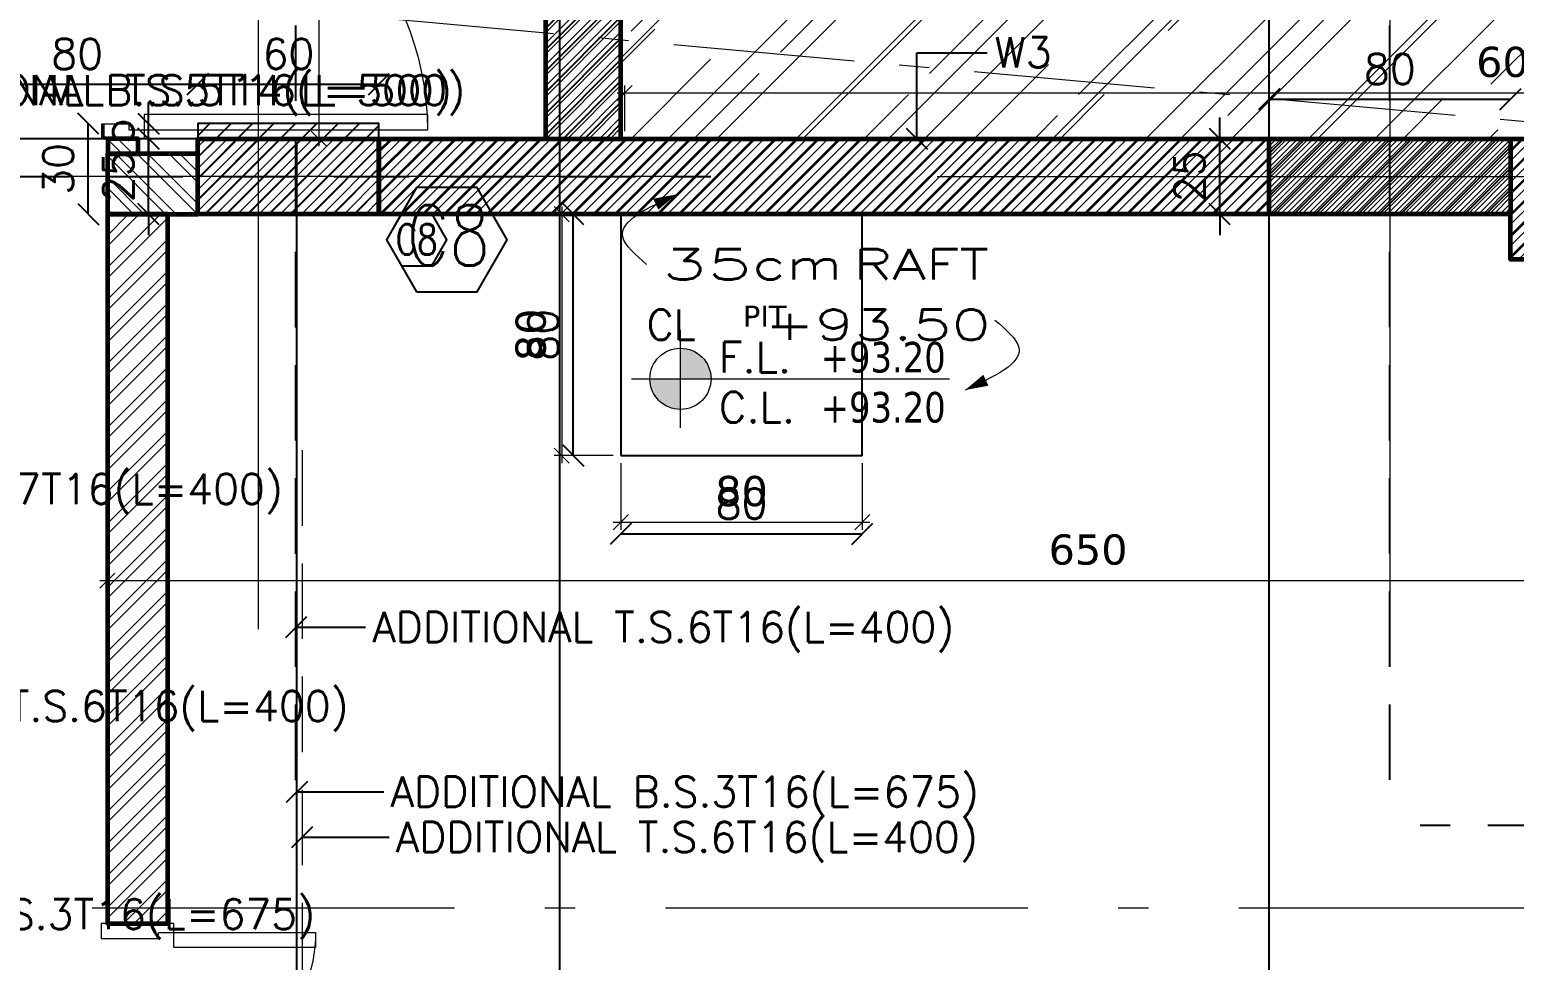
# Model space of a CAD drawing. Header units: inches. Extents: x -48 to 777, y -156 to 510.
# Drawn here: x 598.419 to 603.339, y 251.336 to 254.42 of the extents above; entities that cross this region are included whole.
import ezdxf
from ezdxf.enums import TextEntityAlignment as Align

# ---------------------------------------------------------------- set-up
doc = ezdxf.new("R2010")
doc.units = ezdxf.units.IN
doc.header["$MEASUREMENT"] = 0
doc.set_wipeout_variables(frame=1)
for name, pattern in [('ACAD_ISO10W100', [18, 12, -3, 0, -3]), ('HIDDEN', [0.375, 0.25, -0.125]), ('NUHA', [1.45, 0.75, -0.25, 0.2, -0.25])]:
    doc.linetypes.add(name, pattern=pattern)
doc.layers.get('Defpoints').update_dxf_attribs({"lineweight": 5})
for name, color, linetype, lineweight in [('A-AXIS ST', 251, 'ACAD_ISO10W100', 5), ('A-DIM', 9, 'Continuous', 5), ('A-DOORS', 38, 'Continuous', 20), ('A-HIDDEN', 254, 'HIDDEN', 5), ('A-LIMIT LOT', 235, 'ACAD_ISO10W100', 20), ('A-PILLARS', 1, 'Continuous', 60), ('A-SIGNS1', 20, 'Continuous', 15), ('A-SIGNS2', 30, 'Continuous', 15), ('A-TEXT', 50, 'Continuous', 15), ('A-WALLS', 7, 'Continuous', 60), ('H-GLASS', 111, 'Continuous', 5), ('H-PILLARS', 61, 'Continuous', 5), ('H-WALLS', 51, 'Continuous', 5), ('str-col-dimension', 6, 'Continuous', 50), ('str-raft-bottom', 1, 'Continuous', 5), ('str-raft-top', 1, 'Continuous', 5)]:
    doc.layers.add(name, color=color, linetype=linetype, lineweight=lineweight)
doc.layers.add('HH-DARK GREY', color=7, linetype='Continuous', lineweight=5, true_color=0x404040)
for name, color, linetype in [('Str-Axes', 8, 'Continuous'), ('str-col-hatch', 8, 'Continuous'), ('str-COL-TAG-100', 1, 'Continuous'), ('str-COL-TAG-50', 7, 'Continuous'), ('str-columns', 3, 'Continuous'), ('str-ground', 5, 'Continuous'), ('str-raft', 5, 'Continuous'), ('str-slab-bottom-reinf.', 1, 'Continuous'), ('str-slab-top', 1, 'Continuous'), ('str-walls', 5, 'Continuous')]:
    doc.layers.add(name, color=color, linetype=linetype)
doc.styles.add('ROMAN', font='ROMANS.SHX')
doc.styles.add('ROMAND', font='verdana.ttf')
doc.styles.add('ROMANS', font='romans__.ttf', dxfattribs={"height": 0.14})
doc.dimstyles.new('M-1.50', dxfattribs={"dimtxt": 0.1, "dimasz": 0.05, "dimexe": 0.025, "dimexo": 0.025, "dimgap": 0.05, "dimtad": 1, "dimlfac": 100, "dimrnd": 0.5, "dimzin": 9, "dimdsep": 46, "dimtxsty": 'ROMAND', "dimblk": 'OBLIQUE', "dimcen": 1, "dimdle": 0.025, "dimclrd": 256, "dimclre": 256, "dimclrt": 2, "dimadec": 0, "dimazin": 0, "dimtfac": 0.666667, "dimtmove": 2, "dimatfit": 3, "dimfxl": 0.04, "dimtolj": 1, "dimtzin": 5, "dimlwd": -1, "dimlwe": -1, "dimarcsym": 0})
doc.dimstyles.new('structure', dxfattribs={"dimtxt": 0.1, "dimasz": 0.07, "dimexe": 0.18, "dimexo": 1, "dimgap": 0.05, "dimtad": 1, "dimdec": 1, "dimlfac": 100, "dimrnd": 0.5, "dimdsep": 46, "dimtxsty": 'ROMAN', "dimblk1": 'OBLIQUE', "dimblk2": 'OBLIQUE', "dimsah": 1, "dimcen": 0.009, "dimse1": 1, "dimse2": 1, "dimclrd": 4, "dimclre": 9, "dimclrt": 1, "dimadec": 0, "dimazin": 0, "dimtfac": 0.066667, "dimtdec": 1, "dimtix": 1, "dimtmove": 2, "dimatfit": 3, "dimldrblk": 'OBLIQUE', "dimfxl": 0.18, "dimtolj": 1, "dimarcsym": 0})

# ---------------------------------------------------------------- blocks, each defined once
blk = doc.blocks.new('LOT 688  TOPOGRAPHIC PLAN')
at = {"linetype": 'Continuous'}
blk.add_wipeout([(-315996.80172, -27893.57917), (-315969.32038, -27896.23659), (-315969.32038, -27930.53073), (-315964.08799, -27936.87852), (-315964.6636, -27941.43051), (-315970.22923, -27937.16678), (-315985.1164, -27950.2257)], dxfattribs=at).dxf.layer = 'A-LIMIT LOT'
at = {"layer": 'A-HIDDEN', "linetype": 'ACAD_ISO10W100', "ltscale": 0.05}
blk.add_lwpolyline([(-315992.30527, -27900.52725), (-315983.21966, -27944.57125), (-315970.69258, -27933.58259), (-315972.32038, -27931.60779), (-315972.32038, -27902.3323)], close=True, dxfattribs=at)
blk = doc.blocks.new('_Oblique')
at = {"color": 0, "linetype": 'ByBlock', "lineweight": -2}
blk.add_line((-0.5, -0.5), (0.5, 0.5), dxfattribs=at)
blk = doc.blocks.new('*D980')
at = {"layer": 'A-DIM', "transparency": 16777216}
for p, q in [((598.6517, 252.5941), (605.2018, 252.5941)), ((598.6767, 251.5575), (598.6767, 252.6191)), ((605.1768, 252.2757), (605.1768, 252.6191))]:
    blk.add_line(p, q, dxfattribs=at)
at = {"layer": 'Defpoints', "color": 0, "transparency": 16777216}
for p in [(605.1768, 252.5941), (605.1768, 252.2507), (598.6767, 251.5325)]:
    blk.add_point(p, dxfattribs=at)
at = {"layer": 'A-DIM', "transparency": 16777216, "xscale": 0.05, "yscale": 0.05, "zscale": 0.05, "rotation": 180}
blk.add_blockref('_Oblique', (598.6767, 252.5941), dxfattribs=at)
at = {"layer": 'A-DIM', "transparency": 16777216, "xscale": 0.05, "yscale": 0.05, "zscale": 0.05}
blk.add_blockref('_Oblique', (605.1768, 252.5941), dxfattribs=at)
at = {"layer": 'A-DIM', "color": 2, "transparency": 16777216, "insert": (601.9268, 252.6962), "char_height": 0.1, "attachment_point": 5, "style": 'ROMAND'}
blk.add_mtext('\\A1;650', dxfattribs=at)
blk = doc.blocks.new('*D996')
at = {"layer": 'A-DIM', "transparency": 16777216}
for p, q in [((599.2675, 257.5583), (599.4027, 257.5583)), ((599.3777, 257.5833), (599.3777, 254.0334)), ((599.3693, 254.0584), (599.4027, 254.0584))]:
    blk.add_line(p, q, dxfattribs=at)
at = {"layer": 'Defpoints', "color": 0, "transparency": 16777216}
for p in [(599.2425, 257.5583), (599.3443, 254.0584), (599.3777, 254.0584)]:
    blk.add_point(p, dxfattribs=at)
at = {"layer": 'A-DIM', "transparency": 16777216, "xscale": 0.05, "yscale": 0.05, "zscale": 0.05}
for p, rotation in [((599.3777, 257.5583), 90), ((599.3777, 254.0584), 270)]:
    blk.add_blockref('_Oblique', p, dxfattribs=dict(at, rotation=rotation))
at = {"layer": 'A-DIM', "color": 2, "transparency": 16777216, "insert": (599.2757, 255.8084), "char_height": 0.1, "attachment_point": 5, "rotation": 90, "style": 'ROMAND'}
blk.add_mtext('\\A1;350', dxfattribs=at)
blk = doc.blocks.new('*D997')
at = {"layer": 'A-DIM', "transparency": 16777216}
for p, q in [((600.3664, 254.21), (606.4519, 254.21)), ((600.3914, 254.0834), (600.3914, 254.235)), ((606.4269, 254.0836), (606.4269, 254.235))]:
    blk.add_line(p, q, dxfattribs=at)
at = {"layer": 'Defpoints', "color": 0, "transparency": 16777216}
for p in [(606.4269, 254.21), (600.3914, 254.0584), (606.4269, 254.0586)]:
    blk.add_point(p, dxfattribs=at)
at = {"layer": 'A-DIM', "transparency": 16777216, "xscale": 0.05, "yscale": 0.05, "zscale": 0.05, "rotation": 180}
blk.add_blockref('_Oblique', (600.3914, 254.21), dxfattribs=at)
at = {"layer": 'A-DIM', "transparency": 16777216, "xscale": 0.05, "yscale": 0.05, "zscale": 0.05}
blk.add_blockref('_Oblique', (606.4269, 254.21), dxfattribs=at)
at = {"layer": 'A-DIM', "color": 2, "transparency": 16777216, "insert": (603.4091, 254.3121), "char_height": 0.1, "attachment_point": 5, "style": 'ROMAND'}
blk.add_mtext('\\A1;603.5', dxfattribs=at)
blk = doc.blocks.new('*U981')
for points in [[(130, -160), (100, -160), (100, -20), (150, -20), (150, -110), (130, -110), (130, -160)], [(1070, -160), (1100, -160), (1100, -20), (1050, -20), (1050, -110), (1070, -110), (1070, -160)], [(180, -1100), (180, -160), (130, -160), (130, -1100)]]:
    blk.add_lwpolyline(points, close=True)
blk.add_arc((130, -160), 940, 270, 0)
blk = doc.blocks.new('*U1092')
for points in [[(80, 770), (80, 0), (30, 0), (30, 770)], [(1220, 470), (1220, 0), (1270, 0), (1270, 470)], [(30, 0), (0, 0), (0, -240), (50, -240), (50, -50), (30, -50), (30, 0)], [(1270, 0), (1300, 0), (1300, -240), (1250, -240), (1250, -50), (1270, -50), (1270, 0)]]:
    blk.add_lwpolyline(points, close=True)
for centre, radius, start, end in [((30, 0), 770, 0, 90), ((1270, 0), 470, 90, 180)]:
    blk.add_arc(centre, radius, start, end)
blk = doc.blocks.new('*D1101')
at = {"layer": 'A-DIM', "transparency": 16777216}
for p, q in [((600.1826, 253.8334), (600.1826, 252.9834)), ((600.3535, 253.8084), (600.1576, 253.8084)), ((600.3535, 253.0084), (600.1576, 253.0084))]:
    blk.add_line(p, q, dxfattribs=at)
at = {"layer": 'Defpoints', "color": 0, "transparency": 16777216}
for p in [(600.3785, 253.8084), (600.1826, 253.0084), (600.3785, 253.0084)]:
    blk.add_point(p, dxfattribs=at)
at = {"layer": 'A-DIM', "transparency": 16777216, "xscale": 0.05, "yscale": 0.05, "zscale": 0.05}
for p, rotation in [((600.1826, 253.8084), 90), ((600.1826, 253.0084), 270)]:
    blk.add_blockref('_Oblique', p, dxfattribs=dict(at, rotation=rotation))
at = {"layer": 'A-DIM', "color": 2, "transparency": 16777216, "insert": (600.0804, 253.4084), "char_height": 0.1, "attachment_point": 5, "rotation": 90, "style": 'ROMAND'}
blk.add_mtext('\\A1;80', dxfattribs=at)
blk = doc.blocks.new('*D1102')
at = {"layer": 'A-DIM', "transparency": 16777216}
for p, q in [((600.3785, 252.9834), (600.3785, 252.7626)), ((601.1785, 252.9834), (601.1785, 252.7626)), ((600.3535, 252.7876), (601.2035, 252.7876))]:
    blk.add_line(p, q, dxfattribs=at)
at = {"layer": 'Defpoints', "color": 0, "transparency": 16777216}
for p in [(600.3785, 253.0084), (601.1785, 253.0084), (601.1785, 252.7876)]:
    blk.add_point(p, dxfattribs=at)
at = {"layer": 'A-DIM', "transparency": 16777216, "xscale": 0.05, "yscale": 0.05, "zscale": 0.05, "rotation": 180}
blk.add_blockref('_Oblique', (600.3785, 252.7876), dxfattribs=at)
at = {"layer": 'A-DIM', "transparency": 16777216, "xscale": 0.05, "yscale": 0.05, "zscale": 0.05}
blk.add_blockref('_Oblique', (601.1785, 252.7876), dxfattribs=at)
at = {"layer": 'A-DIM', "color": 2, "transparency": 16777216, "insert": (600.7785, 252.8899), "char_height": 0.1, "attachment_point": 5, "style": 'ROMAND'}
blk.add_mtext('\\A1;80', dxfattribs=at)
blk = doc.blocks.new('GXFHGCGFCD')
at = {"layer": 'A-SIGNS1', "linetype": 'NUHA'}
h = blk.add_hatch(color=256, dxfattribs=at)
h.paths.add_polyline_path([(90.3819, 61.3301), (90.3819, 61.1701), (90.5419, 61.1701, 0.414214)])
h.paths.add_polyline_path([(90.3819, 61.1701), (90.2219, 61.1701, 0.414214), (90.3819, 61.0101)])
at = {"layer": 'A-SIGNS1'}
for p, q in [((90.3819, 60.9141), (90.3819, 61.4261)), ((90.1259, 61.1701), (91.7898, 61.1701))]:
    blk.add_line(p, q, dxfattribs=at)
blk.add_circle((90.3819, 61.1701), 0.16, dxfattribs=at)
blk = doc.blocks.new('DGXFHXFGDFD')
at = {"layer": 'A-SIGNS1'}
blk.add_blockref('GXFHGCGFCD', (0, 0), dxfattribs=at)
at = {"layer": 'A-SIGNS2', "linetype": 'NUHA', "style": 'ROMANS'}
for s, p in [('F.L.', (90.5835, 61.2031)), ('C.L.', (90.5835, 60.9413))]:
    blk.add_text(s, height=0.16, dxfattribs=at).set_placement(p)
at = {"layer": 'A-SIGNS2', "style": 'ROMANS', "width": 0.910135, "flags": 4}
for tag, p, p2 in [('NIV.FINI', (91.1159, 61.2031), (91.7898, 61.2031)), ('NIV.BETON', (91.1159, 60.9413), (91.7898, 60.9413))]:
    blk.add_attdef(tag, text='', height=0.16, dxfattribs=at).set_placement(p, p2, align=Align.FIT)
blk = doc.blocks.new('DALLE-P')
at = {"color": 5}
for points in [[(-4.659, 3.291, 0, 0.4, 0), (-5.346, 2.966, 0.4, 0.4, 0)], [(4.908, -3.191, 0, 0.4, 0), (5.596, -2.866, 0.4, 0.4, 0)]]:
    blk.add_lwpolyline(points, format="xyseb", dxfattribs=at)
for points in [[(-5.647, 0.973), (-6.437, 1.884), (-4.659, 3.291)], [(5.896, -0.873), (6.687, -1.785), (4.908, -3.191)]]:
    blk.add_spline(points, degree=3, dxfattribs=at)
at = {"color": 1, "style": 'ROMANS', "width": 1.302339}
blk.add_text('cm', height=1, dxfattribs=at).set_placement((-2.147, 0.473), (0.853, 0.473), align=Align.FIT)
at = {"color": 1, "style": 'ROMANS'}
blk.add_text('CL', height=1, dxfattribs=at).set_placement((-5.647, -1.527))
for tag, width, p, p2 in [('SLABTHICKNESS', 1.557299, (-5.147, 0.473), (-2.147, 0.473)), ('SLABTYPE', 1.86013, (1.204, 0.473), (5.704, 0.473)), ('CONCRETELEVEL', 1.620528, (-1.746, -1.527), (5.754, -1.527))]:
    blk.add_attdef(tag, text='', height=1, dxfattribs=dict(at, width=width)).set_placement(p, p2, align=Align.FIT)
blk = doc.blocks.new('*D1417')
at = {"layer": 'Defpoints', "color": 0, "transparency": 16777216}
for p in [(600.3785, 253.0085), (601.1785, 253.0085), (601.1785, 252.7491)]:
    blk.add_point(p, dxfattribs=at)
at = {"layer": 'str-raft', "color": 4, "lineweight": -2, "transparency": 16777216}
blk.add_line((600.3785, 252.7491), (601.1785, 252.7491), dxfattribs=at)
at = {"layer": 'str-raft', "color": 4, "lineweight": -2, "transparency": 16777216, "xscale": 0.07, "yscale": 0.07, "zscale": 0.07, "rotation": 180}
blk.add_blockref('_Oblique', (600.3785, 252.7491), dxfattribs=at)
at = {"layer": 'str-raft', "color": 4, "lineweight": -2, "transparency": 16777216, "xscale": 0.07, "yscale": 0.07, "zscale": 0.07}
blk.add_blockref('_Oblique', (601.1785, 252.7491), dxfattribs=at)
at = {"layer": 'str-raft', "color": 1, "transparency": 16777216, "insert": (600.7785, 252.8491), "char_height": 0.1, "attachment_point": 5, "style": 'ROMAN'}
blk.add_mtext('\\A1;80', dxfattribs=at)
blk = doc.blocks.new('*D1418')
at = {"layer": 'Defpoints', "color": 0, "transparency": 16777216}
for p in [(600.2208, 253.8085), (600.3785, 253.8085), (600.3785, 253.0085)]:
    blk.add_point(p, dxfattribs=at)
at = {"layer": 'str-raft', "color": 4, "lineweight": -2, "transparency": 16777216}
blk.add_line((600.2208, 253.0085), (600.2208, 253.8085), dxfattribs=at)
at = {"layer": 'str-raft', "color": 4, "lineweight": -2, "transparency": 16777216, "xscale": 0.07, "yscale": 0.07, "zscale": 0.07}
for p, rotation in [((600.2208, 253.8085), 90), ((600.2208, 253.0085), 270)]:
    blk.add_blockref('_Oblique', p, dxfattribs=dict(at, rotation=rotation))
at = {"layer": 'str-raft', "color": 1, "transparency": 16777216, "insert": (600.1208, 253.4085), "char_height": 0.1, "attachment_point": 5, "rotation": 90, "style": 'ROMAN'}
blk.add_mtext('\\A1;80', dxfattribs=at)
blk = doc.blocks.new('*D1486')
at = {"layer": 'Defpoints', "color": 0, "transparency": 16777216}
for p in [(602.3631, 254.0584), (602.5268, 254.0584), (602.5268, 253.8084)]:
    blk.add_point(p, dxfattribs=at)
at = {"layer": 'str-col-dimension', "color": 4, "lineweight": -2, "transparency": 16777216}
for p, q in [((602.3631, 254.0584), (602.3631, 254.1284)), ((602.3631, 253.8084), (602.3631, 254.0584)), ((602.3631, 253.8084), (602.3631, 253.7384))]:
    blk.add_line(p, q, dxfattribs=at)
at = {"layer": 'str-col-dimension', "color": 4, "lineweight": -2, "transparency": 16777216, "xscale": 0.07, "yscale": 0.07, "zscale": 0.07}
for p, rotation in [((602.3631, 254.0584), 270), ((602.3631, 253.8084), 90)]:
    blk.add_blockref('_Oblique', p, dxfattribs=dict(at, rotation=rotation))
at = {"layer": 'str-col-dimension', "color": 1, "transparency": 16777216, "insert": (602.2631, 253.9334), "char_height": 0.1, "attachment_point": 5, "rotation": 90, "style": 'ROMAN'}
blk.add_mtext('\\A1;25', dxfattribs=at)
blk = doc.blocks.new('*D1487')
at = {"layer": 'Defpoints', "color": 0, "transparency": 16777216}
for p in [(603.3268, 254.1892), (602.5268, 254.0584), (603.3268, 254.0584)]:
    blk.add_point(p, dxfattribs=at)
at = {"layer": 'str-col-dimension', "color": 4, "lineweight": -2, "transparency": 16777216}
blk.add_line((602.5268, 254.1892), (603.3268, 254.1892), dxfattribs=at)
at = {"layer": 'str-col-dimension', "color": 4, "lineweight": -2, "transparency": 16777216, "xscale": 0.07, "yscale": 0.07, "zscale": 0.07, "rotation": 180}
blk.add_blockref('_Oblique', (602.5268, 254.1892), dxfattribs=at)
at = {"layer": 'str-col-dimension', "color": 4, "lineweight": -2, "transparency": 16777216, "xscale": 0.07, "yscale": 0.07, "zscale": 0.07}
blk.add_blockref('_Oblique', (603.3268, 254.1892), dxfattribs=at)
at = {"layer": 'str-col-dimension', "color": 1, "transparency": 16777216, "insert": (602.9268, 254.2892), "char_height": 0.1, "attachment_point": 5, "style": 'ROMAN'}
blk.add_mtext('\\A1;80', dxfattribs=at)
blk = doc.blocks.new('tags')
at = {"layer": 'str-COL-TAG-100', "color": 2}
blk.add_lwpolyline([(0.125, -0.2616), (0.325, -0.2616), (0.425, -0.0884), (0.325, 0.0848), (0.125, 0.0848), (0.025, -0.0884)], close=True, dxfattribs=at)
at = {"layer": 'str-COL-TAG-50', "color": 2}
blk.add_lwpolyline([(0.075, -0.175), (0.175, -0.175), (0.225, -0.0884), (0.175, -0.0018), (0.075, -0.0018), (0.025, -0.0884)], close=True, dxfattribs=at)
at = {"layer": 'str-COL-TAG-100', "color": 1, "style": 'ROMANS', "width": 0.699426}
blk.add_attdef('NUMBER', text='', height=0.2, dxfattribs=at).set_placement((0.0918, -0.1741), (0.3679, -0.1741), align=Align.FIT)
at = {"layer": 'str-COL-TAG-50', "color": 1, "style": 'ROMANS', "width": 0.697102}
blk.add_attdef('NUMBER', text='', height=0.1, dxfattribs=at).set_placement((0.0562, -0.1375), (0.1938, -0.1375), align=Align.FIT)
blk = doc.blocks.new('*D2148')
at = {"layer": 'Defpoints', "color": 0, "transparency": 16777216}
for p in [(598.8131, 254.1083), (598.9768, 254.1083), (598.9768, 254.0583)]:
    blk.add_point(p, dxfattribs=at)
at = {"layer": 'str-col-dimension', "color": 4, "lineweight": -2, "transparency": 16777216}
for p, q in [((598.8131, 254.1083), (598.8131, 254.1783)), ((598.8131, 254.0583), (598.8131, 254.1083)), ((598.8131, 254.0583), (598.8131, 253.9883))]:
    blk.add_line(p, q, dxfattribs=at)
at = {"layer": 'str-col-dimension', "color": 4, "lineweight": -2, "transparency": 16777216, "xscale": 0.07, "yscale": 0.07, "zscale": 0.07}
for p, rotation in [((598.8131, 254.1083), 270), ((598.8131, 254.0583), 90)]:
    blk.add_blockref('_Oblique', p, dxfattribs=dict(at, rotation=rotation))
at = {"layer": 'str-col-dimension', "color": 1, "transparency": 16777216, "insert": (598.7131, 254.0833), "char_height": 0.1, "attachment_point": 5, "rotation": 90, "style": 'ROMAN'}
blk.add_mtext('\\A1;5', dxfattribs=at)
blk = doc.blocks.new('*D2149')
at = {"layer": 'Defpoints', "color": 0, "transparency": 16777216}
for p in [(599.5768, 254.2391), (598.9768, 254.1083), (599.5768, 254.1083)]:
    blk.add_point(p, dxfattribs=at)
at = {"layer": 'str-col-dimension', "color": 4, "lineweight": -2, "transparency": 16777216}
blk.add_line((598.9768, 254.2391), (599.5768, 254.2391), dxfattribs=at)
at = {"layer": 'str-col-dimension', "color": 4, "lineweight": -2, "transparency": 16777216, "xscale": 0.07, "yscale": 0.07, "zscale": 0.07, "rotation": 180}
blk.add_blockref('_Oblique', (598.9768, 254.2391), dxfattribs=at)
at = {"layer": 'str-col-dimension', "color": 4, "lineweight": -2, "transparency": 16777216, "xscale": 0.07, "yscale": 0.07, "zscale": 0.07}
blk.add_blockref('_Oblique', (599.5768, 254.2391), dxfattribs=at)
at = {"layer": 'str-col-dimension', "color": 1, "transparency": 16777216, "insert": (599.2768, 254.3391), "char_height": 0.1, "attachment_point": 5, "style": 'ROMAN'}
blk.add_mtext('\\A1;60', dxfattribs=at)
blk = doc.blocks.new('*D2150')
at = {"layer": 'Defpoints', "color": 0, "transparency": 16777216}
for p in [(598.6137, 254.1083), (598.7774, 254.1083), (598.7774, 253.8083)]:
    blk.add_point(p, dxfattribs=at)
at = {"layer": 'str-col-dimension', "color": 4, "lineweight": -2, "transparency": 16777216}
blk.add_line((598.6137, 253.8083), (598.6137, 254.1083), dxfattribs=at)
at = {"layer": 'str-col-dimension', "color": 4, "lineweight": -2, "transparency": 16777216, "xscale": 0.07, "yscale": 0.07, "zscale": 0.07}
for p, rotation in [((598.6137, 254.1083), 90), ((598.6137, 253.8083), 270)]:
    blk.add_blockref('_Oblique', p, dxfattribs=dict(at, rotation=rotation))
at = {"layer": 'str-col-dimension', "color": 1, "transparency": 16777216, "insert": (598.5137, 253.9583), "char_height": 0.1, "attachment_point": 5, "rotation": 90, "style": 'ROMAN'}
blk.add_mtext('\\A1;30', dxfattribs=at)
blk = doc.blocks.new('*D2151')
at = {"layer": 'Defpoints', "color": 0, "transparency": 16777216}
for p in [(598.8131, 254.0583), (598.9768, 254.0583), (598.9768, 253.8083)]:
    blk.add_point(p, dxfattribs=at)
at = {"layer": 'str-col-dimension', "color": 4, "lineweight": -2, "transparency": 16777216}
for p, q in [((598.8131, 254.0583), (598.8131, 254.1283)), ((598.8131, 253.8083), (598.8131, 254.0583)), ((598.8131, 253.8083), (598.8131, 253.7383))]:
    blk.add_line(p, q, dxfattribs=at)
at = {"layer": 'str-col-dimension', "color": 4, "lineweight": -2, "transparency": 16777216, "xscale": 0.07, "yscale": 0.07, "zscale": 0.07}
for p, rotation in [((598.8131, 254.0583), 270), ((598.8131, 253.8083), 90)]:
    blk.add_blockref('_Oblique', p, dxfattribs=dict(at, rotation=rotation))
at = {"layer": 'str-col-dimension', "color": 1, "transparency": 16777216, "insert": (598.7131, 253.9333), "char_height": 0.1, "attachment_point": 5, "rotation": 90, "style": 'ROMAN'}
blk.add_mtext('\\A1;25', dxfattribs=at)
blk = doc.blocks.new('*D2152')
at = {"layer": 'Defpoints', "color": 0, "transparency": 16777216}
for p in [(598.9768, 254.2391), (598.1768, 254.1083), (598.9768, 254.1083)]:
    blk.add_point(p, dxfattribs=at)
at = {"layer": 'str-col-dimension', "color": 4, "lineweight": -2, "transparency": 16777216}
blk.add_line((598.1768, 254.2391), (598.9768, 254.2391), dxfattribs=at)
at = {"layer": 'str-col-dimension', "color": 4, "lineweight": -2, "transparency": 16777216, "xscale": 0.07, "yscale": 0.07, "zscale": 0.07, "rotation": 180}
blk.add_blockref('_Oblique', (598.1768, 254.2391), dxfattribs=at)
at = {"layer": 'str-col-dimension', "color": 4, "lineweight": -2, "transparency": 16777216, "xscale": 0.07, "yscale": 0.07, "zscale": 0.07}
blk.add_blockref('_Oblique', (598.9768, 254.2391), dxfattribs=at)
at = {"layer": 'str-col-dimension', "color": 1, "transparency": 16777216, "insert": (598.5768, 254.3391), "char_height": 0.1, "attachment_point": 5, "style": 'ROMAN'}
blk.add_mtext('\\A1;80', dxfattribs=at)

msp = doc.modelspace()

# ---------------------------------------------------------------- block references
at = {"layer": 'A-TEXT'}
msp.add_blockref('LOT 688  TOPOGRAPHIC PLAN', (316579.44716, 28156.10823), dxfattribs=at)

# ---------------------------------------------------------------- next in the draw order: hatches: boundary and pattern name
at = {"layer": 'H-GLASS'}
h = msp.add_hatch(dxfattribs=at)
h.set_pattern_fill('AR-RROOF', color=256, scale=0.3, angle=45)
h.set_pattern_definition([(45, (0, 99), (0.25455844, 0.67882251), [4.5, -0.6, 1.5, -0.3]), (45, (0.17607, 99.3882), (-0.49426764, 0.07000357), [0.9, -0.099, 1.8, -0.225]), (45, (-0.07425, 99.28638), (0.960958116, 1.24521504), [2.4, -0.42, 1.2, -0.3])])
h.paths.add_polyline_path([(600.37848, 254.0584), (600.37848, 257.55834), (606.4268, 257.55831), (606.42647, 253.9083), (603.57678, 253.90847), (603.57678, 254.05831)])
at = {"layer": 'H-PILLARS'}
h = msp.add_hatch(dxfattribs=at)
h.set_pattern_fill('ANSI31', color=256, scale=0.2, angle=90)
h.set_pattern_definition([(135, (-143.491753, -76.210882), (-0.0176776695, -0.0176776695), [])])
edge = h.paths.add_edge_path()
edge.add_line((600.92678, 228.60688), (600.92678, 228.15688))
edge.add_arc((604.37678, 228.15688), 3.45, 180, 270)
edge.add_line((604.37678, 224.70688), (610.77962, 224.70688))
edge.add_line((610.77962, 224.70688), (610.07678, 225.55955))
edge.add_line((610.07678, 225.55955), (610.07678, 259.87647))
edge.add_line((610.07678, 259.87647), (609.87678, 259.89581))
edge.add_line((609.87678, 259.89581), (609.87678, 225.48774))
edge.add_line((609.87678, 225.48774), (610.35557, 224.90688))
edge.add_line((610.35557, 224.90688), (604.37678, 224.90688))
edge.add_arc((604.37678, 228.15688), 3.25, 180, 270, ccw=False)
edge.add_line((601.12678, 228.15688), (601.12678, 228.60688))
edge.add_line((601.12678, 228.60688), (600.92678, 228.60688))
h = msp.add_hatch(dxfattribs=at)
h.set_pattern_fill('ANSI31', color=256, scale=0.2)
h.set_pattern_definition([(45, (1.751707, 98.999988), (-0.0176776695, 0.0176776695), [])])
h.paths.add_polyline_path([(600.12848, 254.05844), (600.37848, 254.05844), (600.37848, 257.5583), (600.12848, 257.5583)])
h = msp.add_hatch(dxfattribs=at)
h.set_pattern_fill('ANSI31', color=256, scale=0.2)
h.set_pattern_definition([(45, (54.008247, -69.71929), (-0.0176776695, 0.0176776695), [])])
h.paths.add_polyline_path([(599.57678, 254.05845), (599.57678, 253.80845), (598.97678, 253.80845), (598.97678, 254.05845)])
h = msp.add_hatch(dxfattribs=at)
h.set_pattern_fill('ANSI31', color=256, scale=0.2)
h.set_pattern_definition([(45, (0, 99), (-0.0176776695, 0.0176776695), [])])
h.paths.add_polyline_path([(599.57678, 253.80843), (599.57678, 254.05836), (603.57678, 254.05836), (603.57678, 253.90847), (605.42678, 253.90827), (605.42678, 246.60861), (607.12678, 246.60861), (607.12678, 242.05688), (605.57678, 242.05688), (605.57678, 228.60688), (600.92678, 228.60688), (600.92678, 228.85688), (605.32678, 228.85688), (605.32678, 242.30688), (606.87678, 242.30688), (606.87678, 246.35845), (605.17678, 246.35845), (605.17685, 253.65849), (603.32679, 253.65851), (603.32678, 253.80842)])
h = msp.add_hatch(dxfattribs=at)
h.set_pattern_fill('ANSI31', color=256, scale=0.2)
h.set_pattern_definition([(45, (57.358247, -69.71929), (-0.0176776695, 0.0176776695), [])])
h.paths.add_polyline_path([(603.32678, 254.05845), (603.32678, 253.80845), (602.52678, 253.80845), (602.52678, 254.05845)])
at = {"layer": 'H-WALLS'}
h = msp.add_hatch(dxfattribs=at)
h.set_pattern_fill('ANSI32', color=256, scale=0.2, angle=90)
h.set_pattern_definition([(135, (3.84761, 98.99986), (-0.053033009, -0.053033009), []), (135, (3.84761, 99.03522), (-0.053033009, -0.053033009), [])])
h.paths.add_polyline_path([(598.67851, 254.00814), (598.77851, 254.00814), (598.77851, 254.05814), (598.67851, 254.05814)])
h = msp.add_hatch(dxfattribs=at)
h.set_pattern_fill('ANSI32', color=256, scale=0.2, angle=90)
h.set_pattern_definition([(135, (4.851755, 98.99998), (-0.053033009, -0.053033009), []), (135, (4.851755, 99.03534), (-0.053033009, -0.053033009), [])])
h.paths.add_polyline_path([(598.67678, 253.80829), (598.97678, 253.80843), (598.97678, 254.00843), (598.67678, 254.00829)])
h = msp.add_hatch(dxfattribs=at)
h.set_pattern_fill('ANSI32', color=256, scale=0.2)
h.set_pattern_definition([(45, (-244.63175, -76.21102), (-0.0530330086, 0.0530330086), []), (45, (-244.59639, -76.21102), (-0.0530330086, 0.0530330086), [])])
h.paths.add_polyline_path([(598.67678, 253.80829), (598.67677, 251.45832), (598.87673, 251.45832), (598.87674, 253.80829)])
at = {"layer": 'HH-DARK GREY'}
h = msp.add_hatch(dxfattribs=at)
h.set_pattern_fill('EARTH', color=256, scale=2)
h.set_pattern_definition([(0, (-242.49175, -75.7109), (0.5, 0.5), [0.5, -0.5]), (0, (-242.49175, -75.5234), (0.5, 0.5), [0.5, -0.5]), (0, (-242.49175, -75.3359), (0.5, 0.5), [0.5, -0.5]), (90, (-242.42925, -75.2734), (-0.5, 0.5), [0.5, -0.5]), (90, (-242.24175, -75.2734), (-0.5, 0.5), [0.5, -0.5]), (90, (-242.05425, -75.2734), (-0.5, 0.5), [0.5, -0.5])])
edge = h.paths.add_edge_path()
edge.add_line((589.47678, 254.05845), (589.47678, 247.30845))
edge.add_line((589.47678, 247.30845), (589.97678, 247.30845))
edge.add_line((589.97678, 247.30845), (589.97678, 242.05688))
edge.add_line((589.97678, 242.05688), (592.77678, 242.05688))
edge.add_line((592.77678, 242.05688), (592.77678, 228.60688))
edge.add_line((592.77678, 228.60688), (597.22678, 228.60688))
edge.add_line((597.22678, 228.60688), (597.22678, 224.90688))
edge.add_line((597.22678, 224.90688), (590.66159, 224.90688))
edge.add_line((590.66159, 224.90688), (582.9059, 262.50387))
edge.add_line((582.9059, 262.50387), (609.87678, 259.89581))
edge.add_line((609.87678, 259.89581), (609.87678, 225.48774))
edge.add_line((609.87678, 225.48774), (610.35557, 224.90688))
edge.add_line((610.35557, 224.90688), (604.37678, 224.90688))
edge.add_arc((604.37678, 228.15688), 3.25, 180, 270, ccw=False)
edge.add_line((601.12678, 228.15688), (601.12678, 228.60688))
edge.add_line((601.12678, 228.60688), (605.57678, 228.60688))
edge.add_line((605.57678, 228.60688), (605.57678, 242.05688))
edge.add_line((605.57678, 242.05688), (607.12678, 242.05688))
edge.add_line((607.12678, 242.05688), (607.12678, 246.60861))
edge.add_line((607.12678, 246.60861), (605.42678, 246.60861))
edge.add_line((605.42678, 246.60861), (605.4268, 253.65849))
edge.add_line((605.4268, 253.65849), (606.67686, 253.65849))
edge.add_line((606.67686, 253.65849), (606.6768, 257.80831))
edge.add_line((606.6768, 257.80831), (589.47678, 257.80848))
edge.add_line((589.47678, 257.80848), (589.47671, 254.08973))
edge.add_line((589.47671, 254.08973), (589.47678, 254.05845))
at = {"layer": 'str-col-hatch'}
h = msp.add_hatch(dxfattribs=at)
h.set_pattern_fill('ANSI31', color=256, scale=0.4)
h.set_pattern_definition([(45, (-96.80302, 203.09917), (-0.035355339, 0.035355339), [])])
h.paths.add_polyline_path([(598.97678, 254.10842), (598.97678, 253.80842), (599.57678, 253.80842), (599.57678, 254.10842)])
h = msp.add_hatch(dxfattribs=at)
h.set_pattern_fill('ANSI31', color=256, scale=0.4)
h.set_pattern_definition([(45, (-93.05302, 203.0992), (-0.035355339, 0.035355339), [])])
h.paths.add_polyline_path([(602.52678, 254.05845), (602.52678, 253.80845), (603.32678, 253.80845), (603.32678, 254.05845)])
at = {"layer": 'str-walls'}
h = msp.add_hatch(dxfattribs=at)
h.set_pattern_fill('ANSI31', color=8, scale=0.4)
h.paths.add_polyline_path([(600.12848, 254.05844), (600.37848, 254.05844), (600.37848, 257.5583), (600.12848, 257.5583)])
h = msp.add_hatch(dxfattribs=at)
h.set_pattern_fill('ANSI31', color=8, scale=0.4)
h.paths.add_polyline_path([(604.77678, 228.60688), (604.77678, 228.85688), (601.72678, 228.85688), (601.72678, 228.60688)])
h.paths.add_polyline_path([(605.57678, 233.65688), (605.32678, 233.65688), (605.32678, 228.85688), (605.57678, 228.85688)])
h.paths.add_polyline_path([(605.57678, 239.05688), (605.32678, 239.05688), (605.32678, 234.45688), (605.57678, 234.45688)])
h.paths.add_polyline_path([(605.57678, 239.85688), (605.57678, 242.05688), (605.32678, 242.05688), (605.32678, 239.85688)])
h.paths.add_polyline_path([(606.87678, 242.05688), (606.87678, 242.30688), (605.57678, 242.30688), (605.57678, 242.05688)])
h.paths.add_polyline_path([(607.12678, 245.80861), (606.87678, 245.80861), (606.87678, 242.85688), (607.12678, 242.85688)])
h.paths.add_polyline_path([(605.42678, 246.60861), (605.42678, 246.35845), (606.87678, 246.35845), (606.87678, 246.60861)])
h.paths.add_polyline_path([(605.42678, 251.40855), (605.17683, 251.40855), (605.17679, 247.55845), (605.42678, 247.55845)])
h.paths.add_polyline_path([(605.42678, 253.25831), (605.17685, 253.25831), (605.17684, 252.20855), (605.42678, 252.20855)])
h.paths.add_polyline_path([(603.32678, 254.05831), (603.32678, 253.80845), (602.52678, 253.80845), (602.52678, 254.05832), (599.57678, 254.05836), (599.57678, 253.80843), (603.32678, 253.80842), (603.32679, 253.65851), (605.17679, 253.65849), (605.17679, 253.9083), (603.57678, 253.90847), (603.56644, 254.05831)])

# ---------------------------------------------------------------- next in the draw order: linework, layer by layer
at = {"layer": 'A-AXIS ST', "ltscale": 0.1}
for p, q in [((600.17678, 221.25688), (600.17678, 260.35831)), ((602.52678, 221.25688), (602.52678, 260.35831)), ((613.12678, 251.50845), (583.32678, 251.50845))]:
    msp.add_line(p, q, dxfattribs=at)
at = {"layer": 'A-DIM'}
msp.add_lwpolyline([(600.37848, 253.0084), (601.17848, 253.0084), (601.17848, 253.8084), (600.37848, 253.8084)], close=True, dxfattribs=at)
at = {"layer": 'A-PILLARS'}
for points in [[(600.12848, 254.05844), (600.37848, 254.05844), (600.37848, 257.5583), (600.12848, 257.5583)], [(599.57678, 254.05845), (599.57678, 253.80845), (598.97678, 253.80845), (598.97678, 254.05845)], [(599.57678, 253.80843), (599.57678, 254.05836), (603.57678, 254.05836), (603.57678, 253.90847), (605.42678, 253.90827), (605.42678, 246.60861), (607.12678, 246.60861), (607.12678, 242.05688), (605.57678, 242.05688), (605.57678, 228.60688), (600.92678, 228.60688), (600.92678, 228.85688), (605.32678, 228.85688), (605.32678, 242.30688), (606.87678, 242.30688), (606.87678, 246.35845), (605.17678, 246.35845), (605.17685, 253.65849), (603.32679, 253.65851), (603.32678, 253.80842)], [(603.32678, 254.05845), (603.32678, 253.80845), (602.52678, 253.80845), (602.52678, 254.05845)]]:
    msp.add_lwpolyline(points, close=True, dxfattribs=at)
at = {"layer": 'A-WALLS'}
for points in [[(598.67851, 254.00814), (598.77851, 254.00814), (598.77851, 254.05814), (598.67851, 254.05814)], [(598.67678, 253.80829), (598.97678, 253.80843), (598.97678, 254.00843), (598.67678, 254.00829)], [(598.67678, 253.80829), (598.67677, 251.45832), (598.87673, 251.45832), (598.87674, 253.80829)]]:
    msp.add_lwpolyline(points, close=True, dxfattribs=at)
at = {"layer": 'H-GLASS'}
msp.add_lwpolyline([(600.37848, 254.0584), (600.37848, 257.55834), (606.4268, 257.55831), (606.42647, 253.9083), (603.57678, 253.90847), (603.57678, 254.05831)], close=True, dxfattribs=at)
at = {"layer": 'HH-DARK GREY'}
msp.add_lwpolyline([(605.57678, 242.05688), (607.12678, 242.05688), (607.12678, 246.60861), (605.42678, 246.60861), (605.4268, 253.80845), (605.4268, 253.80845), (605.4268, 254.05845), (589.47678, 254.05845), (589.47678, 247.30845), (589.97678, 247.30845), (589.97678, 242.05688), (592.77678, 242.05688), (592.77678, 228.60688), (597.22678, 228.60688), (597.47678, 228.60688), (597.47678, 225.95688), (601.65465, 225.95688, -0.1715835), (600.87678, 228.15688), (600.87678, 228.60688), (601.12678, 228.60688), (605.57678, 228.60688)], format="xyb", close=True, dxfattribs=at)
at = {"layer": 'Str-Axes', "ltscale": 0.1}
for p, q in [((600.17678, 221.25688), (600.17678, 260.35831)), ((602.52678, 221.25688), (602.52678, 260.35831)), ((611.62657, 254.05831), (583.32678, 254.05831))]:
    msp.add_line(p, q, dxfattribs=at)
at = {"layer": 'str-columns'}
for points in [[(599.57678, 253.80842), (599.57678, 254.10842), (598.97678, 254.10842), (598.97678, 253.80842)], [(603.32678, 253.80845), (603.32678, 254.05845), (602.52678, 254.05845), (602.52678, 253.80845)]]:
    msp.add_lwpolyline(points, close=True, dxfattribs=at)
at = {"layer": 'str-ground'}
msp.add_lwpolyline([(600.37848, 253.0084), (601.17848, 253.0084), (601.17848, 253.8084), (600.37848, 253.8084)], close=True, dxfattribs=at)
at = {"layer": 'str-raft'}
msp.add_lwpolyline([(600.37848, 253.00852), (601.17848, 253.00852), (601.17848, 253.80852), (600.37848, 253.80852)], close=True, dxfattribs=at)
at = {"layer": 'str-raft-bottom'}
for p, q in [((599.17678, 255.43331), (599.17678, 252.43331)), ((602.92678, 255.43345), (602.92678, 252.43345)), ((600.67678, 253.93331), (595.67678, 253.93331)), ((601.42678, 253.93345), (604.42678, 253.93345))]:
    msp.add_line(p, q, dxfattribs=at)
at = {"layer": 'str-raft-top', "linetype": 'HIDDEN'}
msp.add_line((599.32202, 253.02604), (599.32202, 249.02604), dxfattribs=at)
at = {"layer": 'str-slab-bottom-reinf.'}
msp.add_line((599.30454, 247.30845), (599.30454, 254.04629), dxfattribs=at)
at = {"layer": 'str-slab-top', "linetype": 'HIDDEN'}
for p, q in [((599.30178, 251.93331), (599.30178, 255.93331)), ((602.92678, 251.93345), (602.92678, 255.93345)), ((595.67678, 253.93331), (600.67678, 253.93331))]:
    msp.add_line(p, q, dxfattribs=at)
msp.add_lwpolyline([(605.37678, 251.9331), (605.37678, 251.7831), (603.02678, 251.7831)], dxfattribs=at)
at = {"layer": 'str-walls'}
for points in [[(600.12848, 254.05844), (600.37848, 254.05844), (600.37848, 257.5583), (600.12848, 257.5583)], [(599.57678, 253.80843), (599.57678, 254.05836), (603.57678, 254.05836), (603.57678, 253.90847), (605.42678, 253.90827), (605.42678, 246.60861), (607.12678, 246.60861), (607.12678, 242.05688), (605.57678, 242.05688), (605.57678, 228.60688), (601.72678, 228.60688), (601.72678, 228.85688), (605.32678, 228.85688), (605.32678, 242.30688), (606.87678, 242.30688), (606.87678, 246.35845), (605.17678, 246.35845), (605.17685, 253.65849), (603.32679, 253.65851), (603.32678, 253.80842)]]:
    msp.add_lwpolyline(points, close=True, dxfattribs=at)

# ---------------------------------------------------------------- next in the draw order: block references
at = {"layer": 'A-DOORS'}
for name, p, xscale, yscale, zscale, rotation in [('*U981', (598.63851, 253.95814), 0.0009999999999906, 0.0009999999999906, 0.0009999999999906, 90.00000000000001), ('*U1092', (598.89675, 250.15832), -0.0009999999999906002, 0.0009999999999906002, 0.0009999999999906002, 269.9999988179391)]:
    msp.add_blockref(name, p, dxfattribs=dict(at, xscale=xscale, yscale=yscale, zscale=zscale, rotation=rotation))
at = {"layer": 'A-SIGNS1'}
ref = msp.add_blockref('DGXFHXFGDFD', (543.30996, 214.50543), dxfattribs=dict(at, xscale=0.6336000000000013, yscale=0.6336000000000013, zscale=0.6336000000000013))
ref.add_attrib('NIV.FINI', '+93.20', dxfattribs={"layer": 'A-SIGNS2', "height": 0.101376, "style": 'ROMAND', "width": 0.797031}).set_placement((601.04097, 253.28373), (601.45496, 253.28373), align=Align.FIT)
ref.add_attrib('NIV.BETON', '+93.20', dxfattribs={"layer": 'A-SIGNS2', "height": 0.101376, "style": 'ROMAND', "width": 0.797031}).set_placement((601.04097, 253.11785), (601.45496, 253.11785), align=Align.FIT)
at = {"layer": 'str-columns'}
ref = msp.add_blockref('tags', (599.57678, 253.81215), dxfattribs=at)
ref.add_attrib('NUMBER', 'C8', dxfattribs={"layer": 'str-COL-TAG-50', "color": 1, "height": 0.1, "style": 'ROMANS', "width": 0.63631}).set_placement((599.63297, 253.67465), (599.77056, 253.67465), align=Align.FIT)
ref.add_attrib('NUMBER', 'C8', dxfattribs={"layer": 'str-COL-TAG-100', "color": 1, "height": 0.2, "style": 'ROMANS', "width": 0.638431}).set_placement((599.66862, 253.6381), (599.94471, 253.6381), align=Align.FIT)
at = {"layer": 'str-raft-bottom'}
ref = msp.add_blockref('DALLE-P', (601.02863, 253.54461), dxfattribs=dict(at, xscale=0.09999999999990905, yscale=0.09999999999990905, zscale=0.09999999999990905))
ref.add_attrib('CONCRETELEVEL', '+93.50', dxfattribs={"layer": '0', "color": 1, "height": 0.1, "style": 'ROMANS', "width": 1.341363}).set_placement((600.85402, 253.39187), (601.60402, 253.39187), align=Align.FIT)
ref.add_attrib('SLABTHICKNESS', '35', dxfattribs={"layer": '0', "color": 1, "height": 0.1, "style": 'ROMANS', "width": 1.557299}).set_placement((600.51395, 253.59187), (600.81395, 253.59187), align=Align.FIT)
ref.add_attrib('SLABTYPE', 'RAFT', dxfattribs={"layer": '0', "color": 1, "height": 0.1, "style": 'ROMANS', "width": 1.276846}).set_placement((601.14903, 253.59187), (601.59903, 253.59187), align=Align.FIT)

# ---------------------------------------------------------------- next in the draw order: texts
at = {"layer": 'A-TEXT', "insert": (600.92773, 253.50552), "char_height": 0.07, "width": 0.7766314, "attachment_point": 3, "style": 'ROMAND'}
msp.add_mtext('PIT', dxfattribs=at)
at = {"layer": 'str-columns', "color": 1, "style": 'ROMAN'}
msp.add_text('W3', height=0.1, dxfattribs=at).set_placement((601.61718, 254.29464))
at = {"layer": 'str-raft-bottom', "style": 'ROMAN'}
msp.add_text('ADDITIONAL B.S.5T14(L=500)', height=0.1, dxfattribs=at).set_placement((597.86861, 254.16911))
at = {"layer": 'str-raft-top', "style": 'ROMAN'}
for p in [(597.54832, 252.12832), (599.63325, 251.69428)]:
    msp.add_text('ADDITIONAL T.S.6T16(L=400)', height=0.1, dxfattribs=at).set_placement(p)
at = {"layer": 'str-slab-bottom-reinf.', "style": 'ROMAN'}
for p in [(599.61577, 251.84461), (597.41577, 251.43888)]:
    msp.add_text('ADDITIONAL B.S.3T16(L=675)', height=0.1, dxfattribs=at).set_placement(p)
at = {"layer": 'str-slab-top', "style": 'ROMAN'}
for s, p in [('ADDITIONAL T.S.5T16(L=500)', (597.93441, 254.16911)), ('ADDITIONAL T.S.7T16(L=400)', (597.33016, 252.84782)), ('ADDITIONAL T.S.6T16(L=400)', (599.55516, 252.39021))]:
    msp.add_text(s, height=0.1, dxfattribs=at).set_placement(p)

# ---------------------------------------------------------------- next in the draw order: dimensions: what is measured, and where the dimension line sits
at = {"layer": 'A-DIM'}
for base, p1, p2, picture, middle in [((599.37774, 254.05845), (599.24253, 257.55831), (599.34428, 254.05845), '*D996', (599.27566, 255.80838)), ((600.18265, 253.0084), (600.37848, 253.8084), (600.37848, 253.0084), '*D1101', (600.08036, 253.4084))]:
    dim = msp.add_linear_dim(base=base, p1=p1, p2=p2, angle=90, dimstyle='M-1.50', dxfattribs=at)
    dim.commit()
    dim.dimension.update_dxf_attribs({"geometry": picture, "text_midpoint": middle})
for base, p1, p2, picture, middle in [((606.42686, 254.20997), (600.39143, 254.05845), (606.42686, 254.05862), '*D997', (603.40915, 254.31205)), ((601.17848, 252.78763), (600.37848, 253.0084), (601.17848, 253.0084), '*D1102', (600.77848, 252.88992)), ((605.17678, 252.59411), (598.67672, 251.53247), (605.17678, 252.2507), '*D980', (601.92675, 252.69616))]:
    dim = msp.add_linear_dim(base=base, p1=p1, p2=p2, dimstyle='M-1.50', dxfattribs=at)
    dim.commit()
    dim.dimension.update_dxf_attribs({"geometry": picture, "text_midpoint": middle})
at = {"layer": 'str-col-dimension'}
for p1, p2, distance, picture, middle in [((598.17678, 254.10831), (598.97678, 254.10831), 0.13078, '*D2152', (598.57678, 254.33909)), ((598.97678, 254.10831), (599.57678, 254.10831), 0.13078, '*D2149', (599.27678, 254.33909)), ((602.52678, 254.05845), (603.32678, 254.05845), 0.13078, '*D1487', (602.92678, 254.28922)), ((598.97678, 254.05831), (598.97678, 254.10831), 0.16372, '*D2148', (598.71305, 254.08331)), ((598.7774, 253.80831), (598.7774, 254.10831), 0.16372, '*D2150', (598.51368, 253.95831)), ((598.97678, 253.80831), (598.97678, 254.05831), 0.16372, '*D2151', (598.71305, 253.93331)), ((602.52678, 253.80845), (602.52678, 254.05845), 0.16372, '*D1486', (602.26305, 253.93345))]:
    dim = msp.add_aligned_dim(p1=p1, p2=p2, distance=distance, dimstyle='structure', dxfattribs=at)
    dim.commit()
    dim.dimension.update_dxf_attribs({"geometry": picture, "text_midpoint": middle})
at = {"layer": 'str-raft'}
for p2, distance, picture, middle in [((600.37848, 253.80852), 0.15767, '*D1418', (600.12081, 253.40852)), ((601.17848, 253.00852), -0.25938, '*D1417', (600.77848, 252.84914))]:
    dim = msp.add_aligned_dim(p1=(600.37848, 253.00852), p2=p2, distance=distance, dimstyle='structure', override={"dimfxl": 0.04}, dxfattribs=at)
    dim.commit()
    dim.dimension.update_dxf_attribs({"geometry": picture, "text_midpoint": middle})

# ---------------------------------------------------------------- next in the draw order: leaders
at = {"layer": 'str-columns', "color": 1}
msp.add_leader([(601.35918, 254.05836), (601.35918, 254.34329), (601.5921, 254.34329)], dimstyle='structure', override={"dimgap": 0.05, "dimtad": 0, "dimfxl": 0.04, "dimfxlon": 1}, dxfattribs=at)
at = {"layer": 'str-raft-top'}
msp.add_leader([(599.32202, 251.74341), (599.6108, 251.74341)], dimstyle='structure', override={"dimgap": 0.05, "dimtad": 0}, dxfattribs=at)
at = {"layer": 'str-slab-bottom-reinf.'}
msp.add_leader([(599.30454, 251.89373), (599.59332, 251.89373)], dimstyle='structure', override={"dimgap": 0.05, "dimtad": 0}, dxfattribs=at)
at = {"layer": 'str-slab-top'}
msp.add_leader([(599.30178, 252.43933), (599.53271, 252.43933)], dimstyle='structure', override={"dimgap": 0.05, "dimtad": 0}, dxfattribs=at)

doc.saveas('drawing.dxf')
